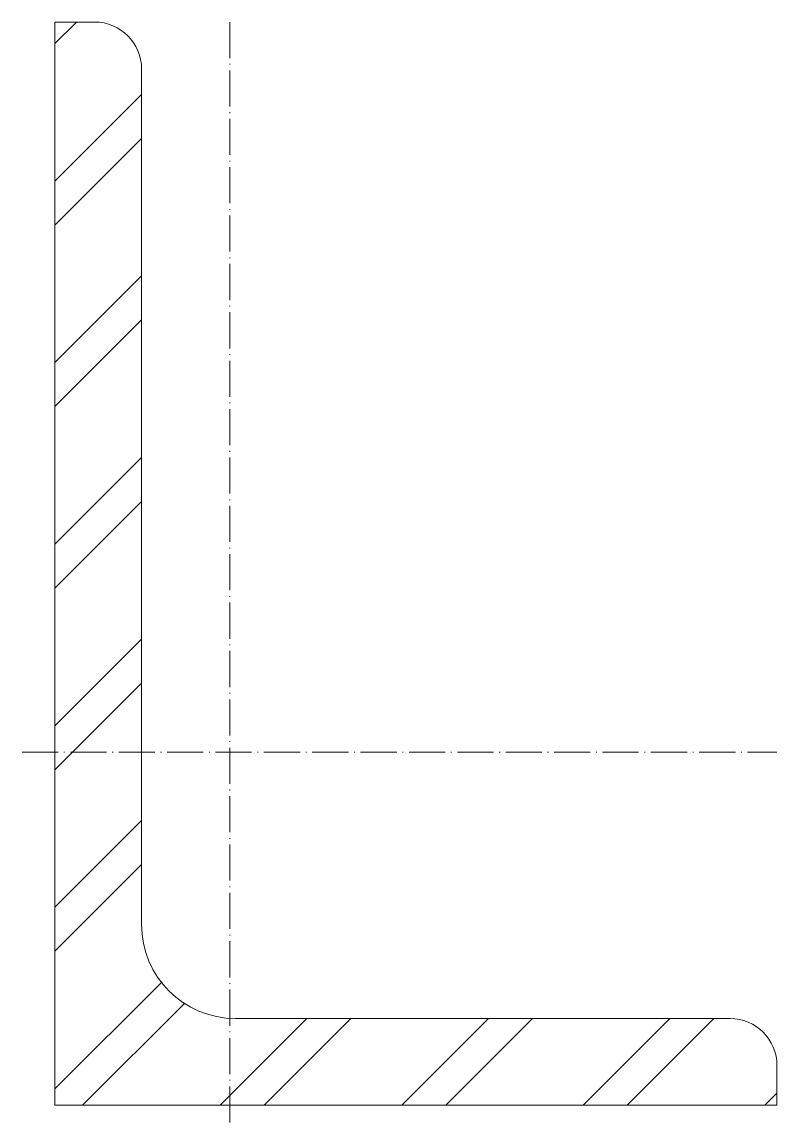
# Model space of a CAD drawing. Header units: metres. Extents: x -5 to 100, y -3 to 150.
import ezdxf

# ---------------------------------------------------------------- set-up
doc = ezdxf.new("R2010")
doc.units = ezdxf.units.M
doc.linetypes.add('MV_hartlijn_staal', pattern=[6.6, 5, -0.8, 0, -0.8])
doc.layers.add('A-DETL-GENF', color=92, linetype='Continuous', lineweight=18)

# ---------------------------------------------------------------- blocks, each defined once
blk = doc.blocks.new('28 Staalprofielen- L-2d - L150_100_12-3533039-00_0 Basismaterialen')
at = {"layer": 'A-DETL-GENF', "lineweight": 13}
h = blk.add_hatch(dxfattribs=at)
h.set_pattern_fill('FP_211', color=256, style=0, pattern_type=2)
h.set_pattern_definition([(45, (3058.247, -3728.567), (-12.57236, 12.57236), []), (45, (3058.247, -3709.517), (-12.57236, 12.57236), [])])
h.paths.add_polyline_path([(100, 0), (100, 5.5), (99.78, 7.18), (99.13, 8.75), (98.1, 10.1), (96.75, 11.13), (95.18, 11.78), (93.5, 12), (25, 12), (21.64, 12.44), (18.5, 13.74), (15.81, 15.81), (13.74, 18.5), (12.44, 21.64), (12, 25), (12, 143.5), (11.78, 145.18), (11.13, 146.75), (10.1, 148.1), (8.75, 149.13), (7.18, 149.78), (5.5, 150), (0, 150), (0, 0)])
at = {"layer": 'A-DETL-GENF'}
for p, q in [((5.5, 150), (0, 150)), ((0, 150), (0, 0)), ((12, 25), (12, 143.5)), ((93.5, 12), (25, 12)), ((100, 0), (100, 5.5)), ((0, 0), (100, 0))]:
    blk.add_line(p, q, dxfattribs=at)
at = {"layer": 'A-DETL-GENF', "linetype": 'MV_hartlijn_staal', "lineweight": 13}
for p, q in [((24.2, 150), (24.2, -2.6)), ((-4.56, 48.9), (100, 48.9))]:
    blk.add_line(p, q, dxfattribs=at)
at = {"layer": 'A-DETL-GENF'}
for centre, radius, start, end in [((5.5, 143.5), 6.5, 360, 90), ((25, 25), 13, 180, 270), ((93.5, 5.5), 6.5, 360, 90)]:
    blk.add_arc(centre, radius, start, end, dxfattribs=at)

msp = doc.modelspace()

# ---------------------------------------------------------------- block references
msp.add_blockref('28 Staalprofielen- L-2d - L150_100_12-3533039-00_0 Basismaterialen', (0, 0))

doc.saveas('drawing.dxf')
